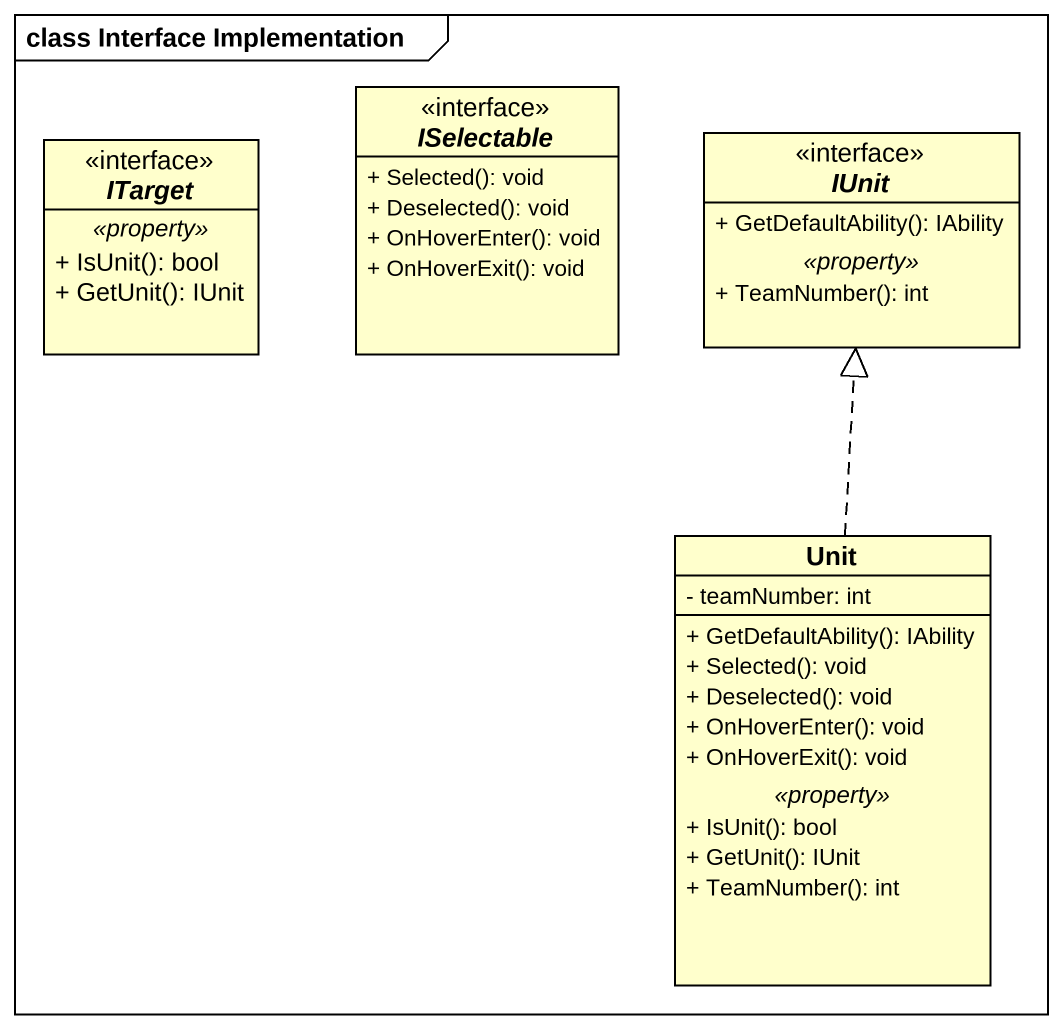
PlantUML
@startuml
mainframe class Interface Implementation
hide circle
hide empty members
skinparam classAttributeIconSize 0
interface ITarget {
  .. <<property>> ..
  + IsUnit(): bool
  + GetUnit(): IUnit
}
interface ISelectable {
  + Selected(): void
  + Deselected(): void
  + OnHoverEnter(): void
  + OnHoverExit(): void
}
interface IUnit {
  + GetDefaultAbility(): IAbility
  .. <<property>> ..
  + TeamNumber(): int
}
class Unit {
  - teamNumber: int
  --
  + GetDefaultAbility(): IAbility
  + Selected(): void
  + Deselected(): void
  + OnHoverEnter(): void
  + OnHoverExit(): void
  .. <<property>> ..
  + IsUnit(): bool
  + GetUnit(): IUnit
  + TeamNumber(): int
}
Unit .up.|> IUnit
@enduml
